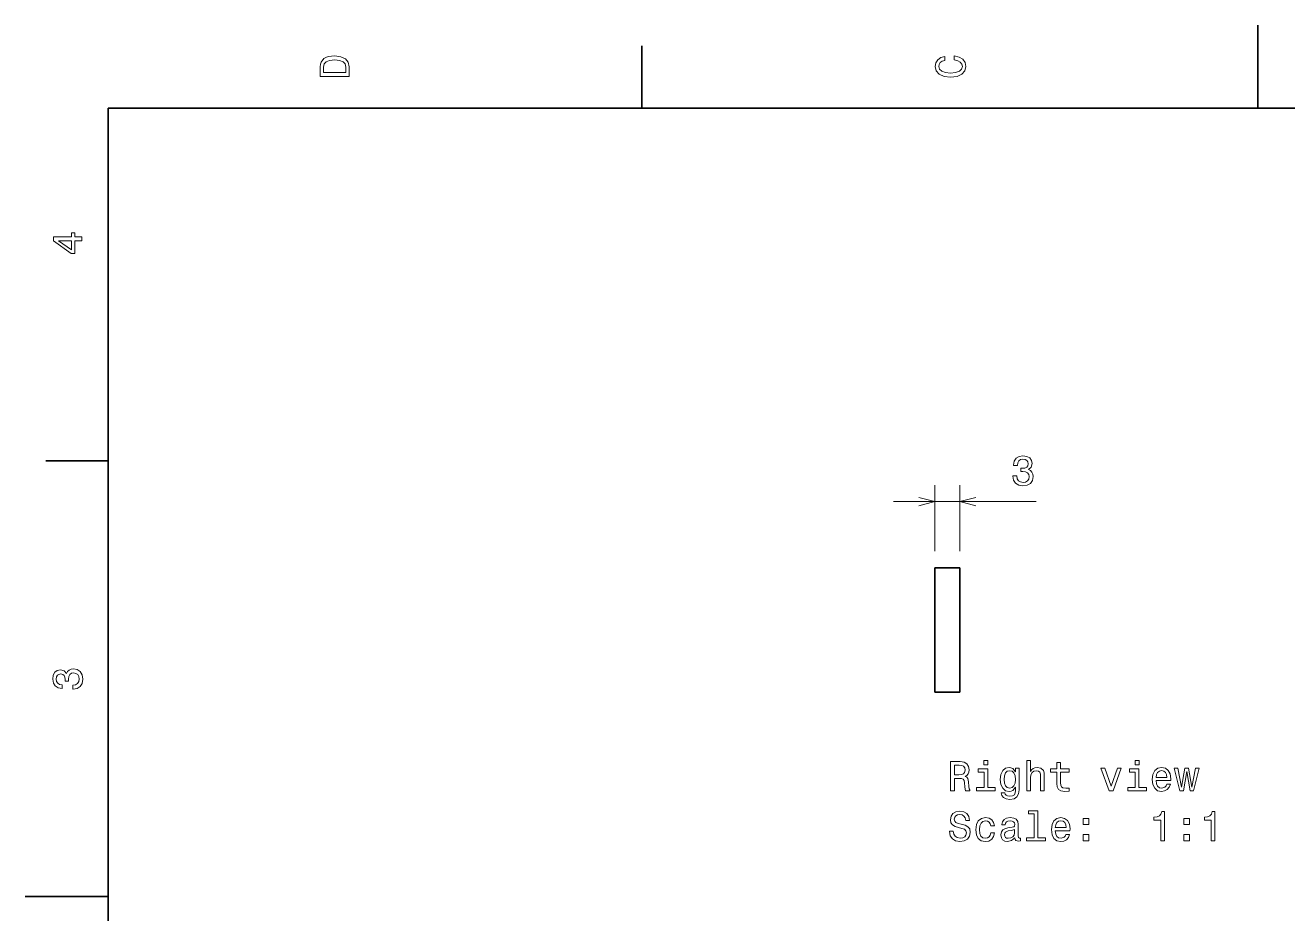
# Model space of a CAD drawing. Extents: x 0 to 297, y 0 to 210.
# Drawn here: x 0 to 152.1, y 102.9 to 210 of the extents above; entities that cross this region are included whole.
import ezdxf

# ---------------------------------------------------------------- set-up
doc = ezdxf.new("R2010")
doc.units = 0

msp = doc.modelspace()

# ---------------------------------------------------------------- linework, layer by layer
at = {"color": 7, "lineweight": 35, "ltscale": 0.25}
for p, q in [((148.5, 200), (148.5, 210)), ((10, 105), (0, 105))]:
    msp.add_line(p, q, dxfattribs=at)
at = {"color": 7, "lineweight": 35, "ltscale": 0.1875}
for p, q in [((74.300003, 200), (74.300003, 207.5)), ((10, 157.5), (2.5, 157.5))]:
    msp.add_line(p, q, dxfattribs=at)
at = {"color": 7, "lineweight": 35}
for p, q in [((287, 200), (10, 200)), ((10, 200), (10, 10))]:
    msp.add_line(p, q, dxfattribs=at)
at = {"color": 7, "lineweight": 13, "ltscale": 0.19953}
for p, q in [((109.59243, 146.593384), (109.59243, 154.5746)), ((112.59243, 146.593384), (112.59243, 154.5746))]:
    msp.add_line(p, q, dxfattribs=at)
at = {"color": 7, "lineweight": 13, "ltscale": 0.42995}
msp.add_line((104.59243, 152.5746), (121.790436, 152.5746), dxfattribs=at)
at = {"color": 7, "lineweight": 35, "ltscale": 0.075}
for p, q in [((112.59243, 144.593384), (109.59243, 144.593384)), ((112.59243, 129.593384), (109.59243, 129.593384))]:
    msp.add_line(p, q, dxfattribs=at)
at = {"color": 7, "lineweight": 35, "ltscale": 0.375}
for p, q in [((109.59243, 144.593384), (109.59243, 129.593384)), ((112.59243, 144.593384), (112.59243, 129.593384))]:
    msp.add_line(p, q, dxfattribs=at)
at = {"color": 7, "lineweight": 13}
for points in [[(35.533215, 204.994965), (35.533215, 203.829971), (39.033215, 203.829971), (39.033215, 204.994965), (38.922264, 205.544678), (38.584366, 205.953171), (38.034657, 206.205338), (37.283215, 206.296112), (36.516644, 206.215424), (36.21405, 206.114563), (35.971977, 205.973343), (35.644165, 205.56485), (35.563473, 205.297562)], [(35.951801, 204.959656), (36.027451, 205.342941), (36.259438, 205.605194), (36.672985, 205.761536), (37.283215, 205.811966), (37.873272, 205.756485), (38.286816, 205.600143), (38.533936, 205.332855), (38.614628, 204.959656), (38.614628, 204.298996), (35.951801, 204.298996)], [(111.93206, 205.817017), (112.35569, 205.716141), (112.658287, 205.549713), (112.844887, 205.317734), (112.905403, 205.045395), (112.814629, 204.71759), (112.54229, 204.460388), (112.098488, 204.28891), (111.483215, 204.233429), (110.872986, 204.28891), (110.424141, 204.455338), (110.151802, 204.71254), (110.055984, 205.045395), (110.106415, 205.287476), (110.247627, 205.494247), (110.474571, 205.655624), (110.787247, 205.766571), (110.787247, 206.245682), (110.308144, 206.094391), (109.94503, 205.832138), (109.718086, 205.474075), (109.637398, 205.045395), (109.763474, 204.510818), (110.116501, 204.10231), (110.696472, 203.840057), (111.483215, 203.749283), (112.269958, 203.840057), (112.84993, 204.10231), (113.208, 204.510818), (113.329041, 205.045395), (113.233215, 205.51442), (112.965927, 205.892654), (112.527161, 206.159943), (111.93206, 206.301163)], [(6.833213, 184.02739), (6.833213, 184.481277), (5.965778, 184.481277), (5.965778, 184.98056), (5.56232, 184.98056), (5.56232, 184.481277), (3.408862, 184.481277), (3.408862, 184.022339), (5.521974, 182.489197), (5.965778, 182.489197), (5.965778, 184.02739)], [(5.56232, 182.912827), (3.993876, 184.02739), (5.56232, 184.02739)], [(119.001534, 155.674026), (119.001534, 155.638718), (119.082222, 155.154572), (119.319252, 154.791458), (119.692451, 154.559479), (120.186691, 154.47374), (120.711182, 154.559479), (121.104553, 154.781372), (121.35672, 155.134399), (121.447495, 155.588287), (121.40715, 155.885834), (121.296196, 156.127914), (121.114639, 156.314514), (120.872566, 156.450684), (121.200378, 156.723022), (121.316376, 157.156738), (121.240723, 157.55011), (121.023865, 157.847656), (120.670837, 158.034256), (120.186691, 158.099823), (119.732796, 158.019119), (119.384819, 157.797226), (119.157867, 157.444199), (119.082222, 156.975174), (119.082222, 156.93988), (119.531067, 156.93988), (119.571411, 157.262634), (119.702538, 157.494629), (119.914352, 157.635834), (120.211906, 157.686279), (120.474152, 157.64592), (120.665794, 157.540024), (120.781792, 157.368546), (120.827179, 157.136566), (120.781792, 156.889435), (120.660751, 156.723022), (120.448936, 156.622147), (120.161476, 156.591888), (119.96479, 156.596939), (119.96479, 156.198517), (120.211906, 156.208603), (120.529625, 156.163223), (120.766663, 156.042175), (120.907867, 155.84549), (120.958305, 155.588287), (120.902824, 155.295776), (120.756577, 155.078918), (120.524582, 154.942749), (120.216949, 154.897369), (119.899223, 154.9478), (119.667236, 155.099091), (119.520981, 155.341171), (119.465508, 155.674026)], [(5.73379, 129.979111), (5.769093, 129.979111), (6.253242, 130.059799), (6.616354, 130.296829), (6.848343, 130.670029), (6.934078, 131.164276), (6.848343, 131.688766), (6.626441, 132.082138), (6.273415, 132.334305), (5.819525, 132.425079), (5.521974, 132.384735), (5.279899, 132.273788), (5.0933, 132.092224), (4.957133, 131.850143), (4.684798, 132.177963), (4.251081, 132.293961), (3.857709, 132.218307), (3.560158, 132.00145), (3.373559, 131.648422), (3.307997, 131.164276), (3.388689, 130.710388), (3.610591, 130.362396), (3.963617, 130.135452), (4.432637, 130.059799), (4.46794, 130.059799), (4.46794, 130.508652), (4.145173, 130.548996), (3.913184, 130.680115), (3.771974, 130.891937), (3.721542, 131.189484), (3.761888, 131.451736), (3.867795, 131.643372), (4.039265, 131.759369), (4.271254, 131.804764), (4.518372, 131.759369), (4.684798, 131.638336), (4.785663, 131.426514), (4.815922, 131.139053), (4.810879, 130.942368), (5.209294, 130.942368), (5.199208, 131.189484), (5.244596, 131.507217), (5.365634, 131.744247), (5.56232, 131.885452), (5.819525, 131.935883), (6.112032, 131.880417), (6.328891, 131.734161), (6.465058, 131.502167), (6.510447, 131.194534), (6.460014, 130.876801), (6.308718, 130.644821), (6.066643, 130.498566), (5.73379, 130.443085)], [(111.485802, 117.736755), (111.954819, 117.736755), (111.954819, 119.214424), (112.433929, 119.214424), (112.786957, 119.199295), (113.008858, 119.128685), (113.12989, 118.962257), (113.180328, 118.664711), (113.205544, 118.210815), (113.235802, 117.913269), (113.296318, 117.736755), (113.825859, 117.736755), (113.825859, 117.832573), (113.709862, 117.973785), (113.669518, 118.236038), (113.634216, 118.800873), (113.548485, 119.219467), (113.432487, 119.350586), (113.250931, 119.446411), (113.45266, 119.572487), (113.593872, 119.749001), (113.684647, 119.970901), (113.714905, 120.238197), (113.644302, 120.661827), (113.442574, 120.979553), (113.109718, 121.171196), (112.65583, 121.236755), (111.485802, 121.236755)], [(112.524704, 120.808083), (112.832344, 120.777824), (113.049202, 120.681999), (113.185371, 120.505486), (113.230759, 120.228111), (113.180328, 119.9356), (113.044159, 119.759087), (112.812172, 119.668312), (112.494446, 119.643097), (111.954819, 119.643097), (111.954819, 120.808083)], [(115.959145, 118.109955), (115.959145, 120.354187), (114.819374, 120.354187), (114.819374, 119.975952), (115.515343, 119.975952), (115.515343, 118.109955), (114.607559, 118.109955), (114.607559, 117.736755), (116.877014, 117.736755), (116.877014, 118.109955)], [(115.974274, 121.357796), (115.505257, 121.357796), (115.505257, 120.85347), (115.974274, 120.85347)], [(119.746613, 117.857796), (119.746613, 120.444969), (119.322975, 120.444969), (119.322975, 120.00621), (118.974998, 120.404625), (118.763184, 120.505486), (118.526146, 120.540787), (118.097473, 120.439926), (117.764618, 120.157501), (117.54776, 119.703613), (117.472115, 119.093384), (117.54776, 118.478111), (117.764618, 118.024216), (118.097473, 117.736755), (118.526146, 117.640938), (118.768219, 117.676239), (118.969955, 117.767014), (119.322975, 118.150299), (119.322975, 117.767014), (119.282631, 117.464424), (119.171684, 117.247559), (118.959869, 117.121483), (118.642143, 117.076096), (118.364761, 117.106354), (118.168076, 117.181999), (118.052086, 117.313126), (118.016785, 117.489639), (117.588104, 117.489639), (117.588104, 117.469467), (117.653671, 117.146698), (117.8554, 116.904625), (118.178162, 116.748283), (118.616928, 116.69281), (119.141418, 116.768456), (119.489403, 116.98027), (119.686089, 117.348427)], [(120.674561, 117.736755), (121.11837, 117.736755), (121.11837, 119.300156), (121.163757, 119.658226), (121.310013, 119.920471), (121.536957, 120.081856), (121.839546, 120.142372), (122.081619, 120.091942), (122.232918, 119.955772), (122.308571, 119.728828), (122.333786, 119.426239), (122.333786, 117.736755), (122.777588, 117.736755), (122.777588, 119.517014), (122.757416, 119.875084), (122.666641, 120.172638), (122.369087, 120.444969), (121.905113, 120.540787), (121.652946, 120.505486), (121.436089, 120.409668), (121.254532, 120.258369), (121.11837, 120.051598), (121.11837, 121.357796), (120.674561, 121.357796)], [(124.305687, 119.975952), (124.305687, 118.619324), (124.335945, 118.180557), (124.477158, 117.877968), (124.759575, 117.701454), (125.238686, 117.640938), (125.763184, 117.666153), (125.763184, 118.049438), (125.379898, 118.019173), (125.031914, 118.059525), (124.845314, 118.1856), (124.764618, 118.397415), (124.749489, 118.694969), (124.749489, 119.975952), (125.763184, 119.975952), (125.763184, 120.354187), (124.749489, 120.354187), (124.749489, 121.145981), (124.305687, 121.145981), (124.305687, 120.354187), (123.539116, 120.354187), (123.539116, 119.975952)], [(130.594589, 117.736755), (131.063614, 117.736755), (132.052078, 120.444969), (131.593155, 120.444969), (130.831619, 118.261253), (130.054962, 120.444969), (129.590988, 120.444969)], [(134.175293, 118.109955), (134.175293, 120.354187), (133.035522, 120.354187), (133.035522, 119.975952), (133.731476, 119.975952), (133.731476, 118.109955), (132.8237, 118.109955), (132.8237, 117.736755), (135.093155, 117.736755), (135.093155, 118.109955)], [(134.190414, 121.357796), (133.72139, 121.357796), (133.72139, 120.85347), (134.190414, 120.85347)], [(136.243011, 118.962257), (138.018219, 118.962257), (138.02327, 119.169029), (137.942581, 119.749001), (137.720673, 120.182724), (137.367645, 120.444969), (136.898621, 120.540787), (136.439697, 120.439926), (136.08667, 120.157501), (135.859726, 119.69857), (135.779022, 119.093384), (135.854675, 118.473068), (136.081619, 118.019173), (136.429611, 117.736755), (136.883499, 117.640938), (137.276871, 117.706497), (137.59964, 117.877968), (137.83667, 118.150299), (137.972839, 118.513412), (137.534073, 118.513412), (137.443298, 118.311684), (137.312164, 118.160385), (136.938965, 118.039352), (136.651505, 118.094826), (136.434647, 118.271339), (136.293442, 118.5588), (136.243011, 118.947128)], [(139.531189, 117.736755), (139.934647, 120.036469), (140.338104, 117.736755), (140.761734, 117.736755), (141.427444, 120.444969), (140.998764, 120.444969), (140.549927, 118.145256), (140.151505, 120.444969), (139.712753, 120.444969), (139.314331, 118.145256), (138.865479, 120.444969), (138.441849, 120.444969), (139.107559, 117.736755)], [(117.931046, 119.093384), (117.976433, 119.542229), (118.112602, 119.875084), (118.324417, 120.07177), (118.606842, 120.142372), (118.904388, 120.07177), (119.126289, 119.875084), (119.262459, 119.542229), (119.312889, 119.093384), (119.262459, 118.634453), (119.126289, 118.306641), (118.904388, 118.104912), (118.606842, 118.039352), (118.324417, 118.104912), (118.112602, 118.306641), (117.976433, 118.639496)], [(136.243011, 119.335457), (136.298477, 119.683441), (136.434647, 119.940643), (136.641418, 120.096985), (136.913757, 120.152458), (137.181046, 120.096985), (137.387817, 119.940643), (137.513901, 119.683441), (137.559296, 119.335457)], [(111.813614, 112.844826), (111.354675, 112.844826), (111.455544, 112.310242), (111.707703, 111.91687), (112.096031, 111.67984), (112.620529, 111.594109), (113.139984, 111.674797), (113.528313, 111.896698), (113.775429, 112.244682), (113.866203, 112.703613), (113.790558, 113.117157), (113.578743, 113.384453), (113.235802, 113.560966), (112.776871, 113.692085), (112.383499, 113.78791), (112.126289, 113.898857), (111.980042, 114.060242), (111.934647, 114.312408), (111.980042, 114.539352), (112.11116, 114.710823), (112.312889, 114.826813), (112.590271, 114.867157), (112.872688, 114.816727), (113.094589, 114.680557), (113.240845, 114.453613), (113.311447, 114.145981), (113.770386, 114.145981), (113.770386, 114.156067), (113.68969, 114.630127), (113.45266, 114.983154), (113.07946, 115.205055), (112.575142, 115.280701), (112.121246, 115.205055), (111.768219, 114.99324), (111.541275, 114.665428), (111.460587, 114.241798), (111.526146, 113.863556), (111.717789, 113.606354), (112.020386, 113.434883), (112.433929, 113.303757), (112.84243, 113.187767), (113.15007, 113.076813), (113.33667, 112.915428), (113.402229, 112.653183), (113.341713, 112.385895), (113.185371, 112.184166), (112.948341, 112.058083), (112.640701, 112.017738), (112.29776, 112.073212), (112.035515, 112.234596), (111.869087, 112.496841)], [(116.327301, 113.500443), (116.76606, 113.500443), (116.675285, 113.9039), (116.458427, 114.221626), (116.120529, 114.418312), (115.68177, 114.493958), (115.197617, 114.393097), (114.82946, 114.110672), (114.597473, 113.651741), (114.516785, 113.036469), (114.59243, 112.426239), (114.819374, 111.972343), (115.177444, 111.689926), (115.666641, 111.594109), (116.100357, 111.669754), (116.438248, 111.881569), (116.670242, 112.214424), (116.771103, 112.658226), (116.347473, 112.658226), (116.271828, 112.375809), (116.130615, 112.163986), (115.928886, 112.032867), (115.68177, 111.992523), (115.37413, 112.058083), (115.152229, 112.259811), (115.01606, 112.587624), (114.970673, 113.051598), (115.01606, 113.505486), (115.157272, 113.833298), (115.384216, 114.035027), (115.68177, 114.105629), (115.944016, 114.060242), (116.140701, 113.944252), (116.271828, 113.752609)], [(119.24733, 112.042953), (119.24733, 112.027824), (119.272545, 111.856354), (119.34819, 111.735313), (119.665916, 111.639496), (119.913033, 111.67984), (119.913033, 112.022781), (119.807129, 112.007652), (119.665916, 112.073212), (119.640701, 112.27494), (119.640701, 113.676956), (119.580185, 114.035027), (119.403671, 114.287186), (119.096031, 114.438484), (118.662315, 114.493958), (118.238686, 114.433441), (117.926003, 114.261971), (117.729317, 113.994682), (117.663757, 113.641655), (117.663757, 113.611397), (118.062172, 113.611397), (118.097473, 113.823212), (118.208427, 113.97451), (118.389984, 114.065285), (118.647186, 114.100586), (118.894302, 114.075371), (119.070816, 113.999725), (119.176727, 113.868599), (119.212029, 113.687042), (119.191856, 113.475227), (119.11116, 113.369324), (118.909431, 113.318886), (118.531189, 113.278542), (118.097473, 113.187767), (117.789833, 113.026382), (117.608284, 112.774223), (117.552803, 112.401024), (117.603241, 112.068169), (117.759575, 111.821053), (118.011742, 111.664711), (118.359718, 111.609238), (118.828743, 111.715141)], [(121.557129, 114.937767), (121.557129, 112.063126), (120.644302, 112.063126), (120.644302, 111.689926), (122.908714, 111.689926), (122.908714, 112.063126), (122.000931, 112.063126), (122.000931, 115.310966), (120.86116, 115.310966), (120.86116, 114.937767)], [(124.098915, 112.915428), (125.87413, 112.915428), (125.879173, 113.1222), (125.798485, 113.702171), (125.576584, 114.135895), (125.223557, 114.39814), (124.754532, 114.493958), (124.295601, 114.393097), (123.942574, 114.110672), (123.71563, 113.651741), (123.634933, 113.046555), (123.710587, 112.426239), (123.937531, 111.972343), (124.285515, 111.689926), (124.739403, 111.594109), (125.132774, 111.659668), (125.455544, 111.831139), (125.692574, 112.10347), (125.828743, 112.466583), (125.389984, 112.466583), (125.299202, 112.264854), (125.168076, 112.113556), (124.794876, 111.992523), (124.507416, 112.047997), (124.290558, 112.22451), (124.149345, 112.511971), (124.098915, 112.900299)], [(124.098915, 113.288628), (124.154388, 113.636612), (124.290558, 113.893814), (124.49733, 114.050156), (124.769661, 114.105629), (125.036957, 114.050156), (125.243729, 113.893814), (125.369812, 113.636612), (125.415199, 113.288628)], [(127.442574, 113.646698), (128.138535, 113.646698), (128.138535, 114.39814), (127.442574, 114.39814)], [(136.807846, 111.689926), (137.266785, 111.689926), (137.266785, 115.215141), (136.923843, 115.215141), (136.833069, 114.907509), (136.651505, 114.700729), (136.37413, 114.579697), (135.990845, 114.539352), (135.990845, 114.181282), (136.807846, 114.181282)], [(139.58667, 113.646698), (140.282623, 113.646698), (140.282623, 114.39814), (139.58667, 114.39814)], [(142.879898, 111.689926), (143.338821, 111.689926), (143.338821, 115.215141), (142.99588, 115.215141), (142.905106, 114.907509), (142.723557, 114.700729), (142.446167, 114.579697), (142.062897, 114.539352), (142.062897, 114.181282), (142.879898, 114.181282)], [(119.196899, 112.638054), (119.136375, 112.375809), (118.974998, 112.174072), (118.732918, 112.042953), (118.435371, 111.997566), (118.243729, 112.022781), (118.107559, 112.10347), (118.021828, 112.244682), (117.996613, 112.441368), (118.016785, 112.617882), (118.097473, 112.743958), (118.420242, 112.88517), (118.828743, 112.945686), (119.196899, 113.066727)], [(127.442574, 111.689926), (128.138535, 111.689926), (128.138535, 112.441368), (127.442574, 112.441368)], [(139.58667, 111.689926), (140.282623, 111.689926), (140.282623, 112.441368), (139.58667, 112.441368)]]:
    msp.add_lwpolyline(points, close=True, dxfattribs=at)
for points in [[(107.660576, 152.056961), (109.59243, 152.5746), (107.660576, 153.092239)], [(114.524284, 153.092239), (112.59243, 152.5746), (114.524284, 152.056961)]]:
    msp.add_lwpolyline(points, dxfattribs=at)

doc.saveas('drawing.dxf')
